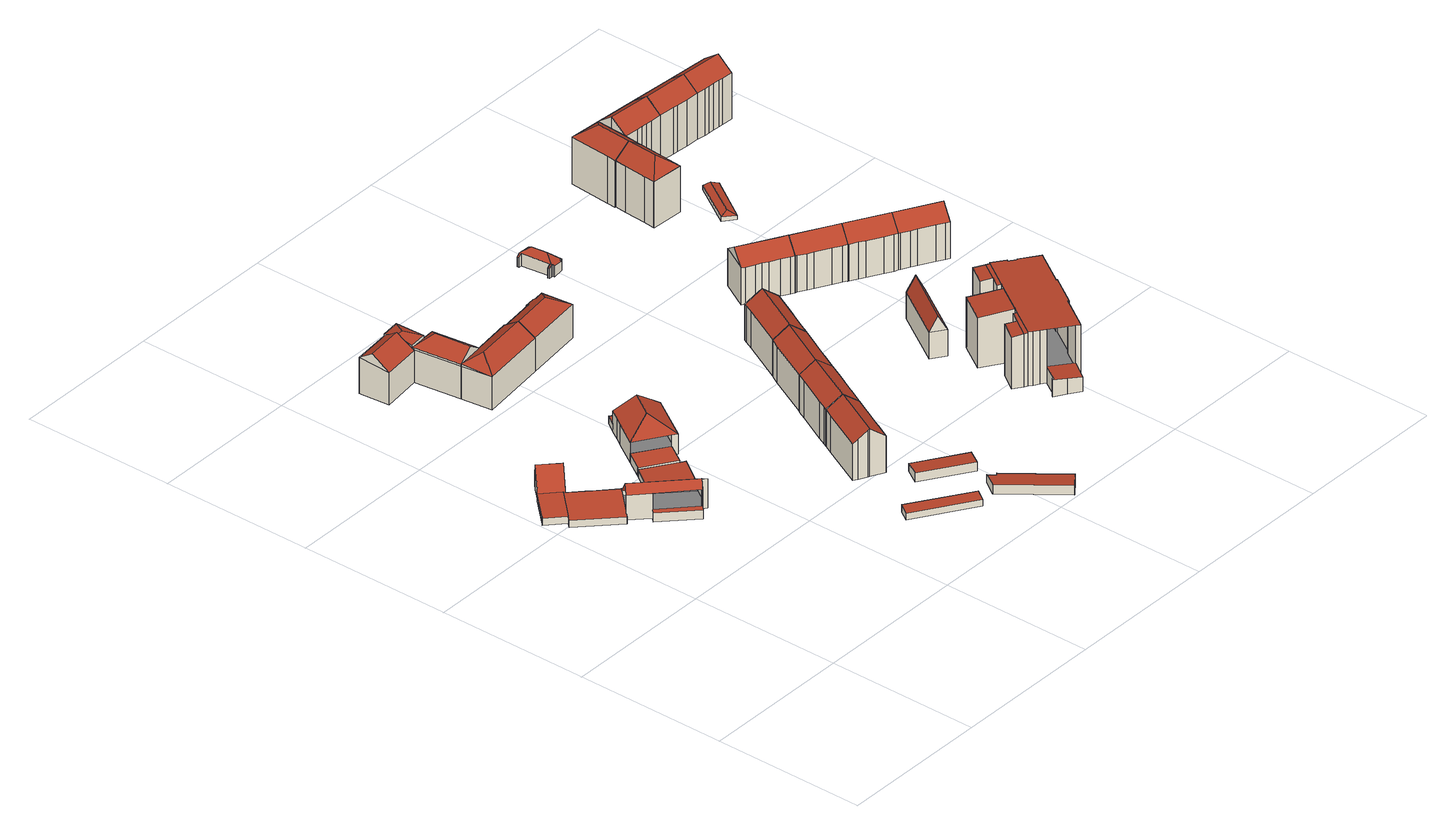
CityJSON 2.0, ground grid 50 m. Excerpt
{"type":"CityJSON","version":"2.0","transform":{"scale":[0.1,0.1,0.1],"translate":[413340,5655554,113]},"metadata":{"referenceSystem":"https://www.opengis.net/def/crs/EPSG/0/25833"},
"CityObjects":{
"building1":{"type":"Building","attributes":{"Gemeindeschluessel":14612000,"Geometrietyp2DReferenz":"3000","function":"31001_9998","roofType":"9999"},"children":["building1-1","building1-2","building1-3","building1-4","building1-5","building1-6","building1-7","building1-8","building1-9"]},
"building1-1":{"type":"BuildingPart","attributes":{"Dachtyp_tdc":"tdcPolyFlatRoof","Dachneigung":0,"QualitaetDacherkennung":81,"Geometrietyp2DReferenz":"3000","measuredHeight":2.31,"roofType":"1000"},"parents":["building1"],"geometry":[{"type":"MultiSurface","lod":"2","boundaries":[[[0,1,2,3,4]],[[5,6,1,0]],[[6,7,8,2,1]],[[9,5,0,4,10]],[[9,11,7,6,5]]],"semantics":{"surfaces":[{"type":"GroundSurface"},{"type":"WallSurface"},{"type":"RoofSurface"}],"values":[0,1,1,1,2]}}]},
"building1-2":{"type":"BuildingPart","attributes":{"Dachtyp_tdc":"tdcPolyFlatRoof","Dachneigung":2.59,"QualitaetDacherkennung":68,"Geometrietyp2DReferenz":"3000","measuredHeight":2.41,"roofType":"2100"},"parents":["building1"],"geometry":[{"type":"MultiSurface","lod":"2","boundaries":[[[12,13,14,15,16]],[[17,18,19,20]],[[18,21,22,19]],[[21,23,24,25,22]],[[23,21,18,17,13,12]],[[15,14,20,19,22,25]]],"semantics":{"surfaces":[{"type":"WallSurface"},{"type":"RoofSurface"},{"type":"GroundSurface"}],"values":[0,0,0,0,1,2]}}]},
"building1-3":{"type":"BuildingPart","attributes":{"Dachtyp_tdc":"tdcPolyFlatRoof","Dachneigung":0,"QualitaetDacherkennung":47,"Geometrietyp2DReferenz":"3000","measuredHeight":2.45,"roofType":"1000"},"parents":["building1"],"geometry":[{"type":"MultiSurface","lod":"2","boundaries":[[[26,27,28,29]],[[27,30,31,28]],[[30,32,33,31]],[[32,30,27,26,34]],[[29,28,31,33,35]]],"semantics":{"surfaces":[{"type":"WallSurface"},{"type":"RoofSurface"},{"type":"GroundSurface"}],"values":[0,0,0,1,2]}}]},
"building1-4":{"type":"BuildingPart","attributes":{"Dachtyp_tdc":"tdcFreeFormRoof","Dachneigung":43.57,"QualitaetDacherkennung":11,"Geometrietyp2DReferenz":"3000","measuredHeight":10.62,"roofType":"5000"},"parents":["building1"],"geometry":[{"type":"MultiSurface","lod":"2","boundaries":[[[36,16,15,37]],[[24,38,39,25]],[[38,40,41,39]],[[40,42,43,41]],[[42,44,45,46,43]],[[47,48,49,50,51,52]],[[42,40,38,24,16,36,53,54]],[[54,48,47,44,42]],[[50,55,37,15,25,39,41,43,46,51]]],"semantics":{"surfaces":[{"type":"WallSurface"},{"type":"RoofSurface"},{"type":"GroundSurface"}],"values":[0,0,0,0,0,0,1,1,2]}}]},
"building1-5":{"type":"BuildingPart","attributes":{"Dachtyp_tdc":"tdcPolyFlatRoof","Dachneigung":0,"QualitaetDacherkennung":0,"Geometrietyp2DReferenz":"3000","measuredHeight":3.08,"roofType":"9999"},"parents":["building1"],"geometry":[{"type":"MultiSurface","lod":"2","boundaries":[[[52,56,57,45]],[[45,57,58,46]],[[57,56,59,58]],[[56,52,51,59]],[[46,58,59,51]],[[46,51,52,45]]],"semantics":{"surfaces":[{"type":"RoofSurface"},{"type":"WallSurface"},{"type":"GroundSurface"},{"type":"ClosureSurface","isClosure":"1","QuelleClosure":"LoD1Solid"}],"values":[0,1,1,1,2,3]}}]},
"building1-6":{"type":"BuildingPart","attributes":{"Dachtyp_tdc":"tdcFreeFormRoof","Dachneigung":29.2,"QualitaetDacherkennung":8,"Geometrietyp2DReferenz":"3000","measuredHeight":10.74,"roofType":"5000"},"parents":["building1"],"geometry":[{"type":"MultiSurface","lod":"2","boundaries":[[[60,61,62,63]],[[61,64,65,62]],[[64,66,26,29,65]],[[67,68,69,33,32]],[[68,70,71,69]],[[70,72,73,74,71]],[[60,63,75]],[[70,68,67,76,77]],[[76,66,64,61,60,77]],[[60,72,70,77]],[[62,65,29,35,33,69,71,74,63]]],"semantics":{"surfaces":[{"type":"WallSurface"},{"type":"RoofSurface"},{"type":"GroundSurface"}],"values":[0,0,0,0,0,0,0,1,1,1,2]}}]},
"building1-7":{"type":"BuildingPart","attributes":{"Dachtyp_tdc":"tdcPolyFlatRoof","Dachneigung":0,"QualitaetDacherkennung":0,"Geometrietyp2DReferenz":"3000","measuredHeight":3.02,"roofType":"9999"},"parents":["building1"],"geometry":[{"type":"MultiSurface","lod":"2","boundaries":[[[78,79,80,73,75]],[[73,80,17,20,74]],[[13,17,80,79]],[[79,78,81,14,13]],[[78,75,63,81]],[[74,20,14,81,63]],[[13,14,20,17]],[[74,63,75,73]]],"semantics":{"surfaces":[{"type":"RoofSurface"},{"type":"WallSurface"},{"type":"GroundSurface"},{"type":"ClosureSurface","isClosure":"1","QuelleClosure":"LoD1Solid"}],"values":[0,1,1,1,1,2,3,3]}}]},
"building1-8":{"type":"BuildingPart","attributes":{"Dachtyp_tdc":"tdcGableRoof","Dachneigung":52.14,"QualitaetDacherkennung":8,"Geometrietyp2DReferenz":"3000","measuredHeight":8.28,"roofType":"3100"},"parents":["building1"],"geometry":[{"type":"MultiSurface","lod":"2","boundaries":[[[82,83,84,85]],[[83,86,87,84]],[[86,88,89,87]],[[88,90,91,89]],[[8,92,93,2]],[[92,94,95,93]],[[94,96,97,95]],[[96,98,99,97]],[[98,82,85,99]],[[94,92,8,100,90,88]],[[88,86,83,82,98,96,94]],[[85,84,87,89,91,3,2,93,95,97,99]]],"semantics":{"surfaces":[{"type":"WallSurface"},{"type":"RoofSurface"},{"type":"GroundSurface"}],"values":[0,0,0,0,0,0,0,0,0,1,1,2]}}]},
"building1-9":{"type":"BuildingPart","attributes":{"Dachtyp_tdc":"tdcPolyFlatRoof","Dachneigung":0,"QualitaetDacherkennung":53,"Geometrietyp2DReferenz":"3000","measuredHeight":2.27,"roofType":"1000"},"parents":["building1"],"geometry":[{"type":"MultiSurface","lod":"2","boundaries":[[[101,102,103,91,90]],[[102,104,105,103]],[[104,106,37,105]],[[106,36,37]],[[49,107,108,50]],[[107,109,110,108]],[[109,10,4,110]],[[109,107,49,111,53,106,104,102,101,112,10]],[[4,3,91,103,105,37,55,50,108,110]]],"semantics":{"surfaces":[{"type":"WallSurface"},{"type":"RoofSurface"},{"type":"GroundSurface"}],"values":[0,0,0,0,0,0,0,1,2]}}]},
"building2":{"type":"Building","attributes":{"Gemeindeschluessel":14612000,"Geometrietyp2DReferenz":"3000","function":"31001_9998","roofType":"9999"},"children":["building2-1","building2-2"]},
"building2-1":{"type":"BuildingPart","attributes":{"Dachtyp_tdc":"tdcGableRoof","Dachneigung":36.2,"QualitaetDacherkennung":57,"Geometrietyp2DReferenz":"3000","measuredHeight":14.97,"roofType":"3100"},"parents":["building2"],"geometry":[{"type":"MultiSurface","lod":"2","boundaries":[[[113,114,115,116]],[[114,117,118,115]],[[117,119,120,118]],[[117,114,121]],[[114,113,122,123,124,125,121]],[[119,117,121,125,126,127]],[[116,115,118,120,128]]],"semantics":{"surfaces":[{"type":"WallSurface"},{"type":"RoofSurface"},{"type":"GroundSurface"}],"values":[0,0,0,0,1,1,2]}}]},
"building2-2":{"type":"BuildingPart","attributes":{"Dachtyp_tdc":"tdcHipAndGableRoof","Dachneigung":20.05,"QualitaetDacherkennung":24,"Geometrietyp2DReferenz":"3000","measuredHeight":14.05,"roofType":"5000"},"parents":["building2"],"geometry":[{"type":"MultiSurface","lod":"2","boundaries":[[[129,130,131,120,119]],[[130,132,133,131]],[[132,134,122,135,128,133]],[[132,130,136]],[[130,129,126,137,136]],[[134,132,136,137,124]],[[120,131,133,128]]],"semantics":{"surfaces":[{"type":"WallSurface"},{"type":"RoofSurface"},{"type":"GroundSurface"}],"values":[0,0,0,1,1,1,2]}}]},
"building3":{"type":"Building","attributes":{"Dachtyp_tdc":"tdcPolyFlatRoof","Gemeindeschluessel":14612000,"Dachneigung":4.09,"QualitaetDacherkennung":66,"Geometrietyp2DReferenz":"3000","measuredHeight":2.45,"function":"31001_9998","roofType":"2100"},"geometry":[{"type":"Solid","lod":"2","boundaries":[[[[138,139,140,141]],[[139,142,143,140]],[[142,144,145,143]],[[144,138,141,145]],[[144,142,139,138]],[[141,140,143,145]]]],"semantics":{"surfaces":[{"type":"WallSurface"},{"type":"RoofSurface"},{"type":"GroundSurface"}],"values":[[0,0,0,0,1,2]]}}]},
"building4":{"type":"Building","attributes":{"Dachtyp_tdc":"tdcHipAndGableRoof","Gemeindeschluessel":14612000,"Dachneigung":36.07,"QualitaetDacherkennung":59,"Geometrietyp2DReferenz":"3000","measuredHeight":14.91,"function":"31001_9998","roofType":"5000"},"geometry":[{"type":"Solid","lod":"2","boundaries":[[[[146,147,148,149]],[[147,150,151,148]],[[150,152,153,151]],[[152,154,155,153]],[[154,156,157,155]],[[156,146,149,157]],[[156,158,159,160]],[[159,161,162,163,160]],[[164,156,160,163]],[[146,164,163,162,147]],[[156,164,146]],[[147,162,161,150]],[[150,161,159,152]],[[152,159,158,154]],[[154,158,156]],[[149,148,151,153,155,157]]]],"semantics":{"surfaces":[{"type":"WallSurface"},{"type":"RoofSurface"},{"type":"GroundSurface"}],"values":[[0,0,0,0,0,0,1,1,1,0,0,0,0,0,0,2]]}}]},
"building5":{"type":"Building","attributes":{"Dachtyp_tdc":"tdcHipAndGableRoof","Gemeindeschluessel":14612000,"Dachneigung":33.77,"QualitaetDacherkennung":58,"Geometrietyp2DReferenz":"3000","measuredHeight":14.88,"function":"31001_9998","roofType":"5000"},"geometry":[{"type":"Solid","lod":"2","boundaries":[[[[165,166,148,167]],[[166,164,149,148]],[[164,168,169,149]],[[168,170,171,169]],[[170,165,167,171]],[[172,165,173]],[[170,174,173,165]],[[174,175,176,172,173]],[[166,172,176,164]],[[164,176,175,168]],[[168,175,174,170]],[[165,172,166]],[[167,148,149,169,171]]]],"semantics":{"surfaces":[{"type":"WallSurface"},{"type":"RoofSurface"},{"type":"GroundSurface"}],"values":[[0,0,0,0,0,1,1,1,0,0,0,0,2]]}}]},
"building6":{"type":"Building","attributes":{"Dachtyp_tdc":"tdcGableRoof","Gemeindeschluessel":14612000,"Dachneigung":36.72,"QualitaetDacherkennung":78,"Geometrietyp2DReferenz":"3000","measuredHeight":16.15,"function":"31001_9998","roofType":"3100"},"geometry":[{"type":"Solid","lod":"2","boundaries":[[[[177,178,179,180]],[[178,181,182,179]],[[181,183,184,182]],[[183,185,186,184]],[[185,187,188,186]],[[187,189,190,188]],[[189,191,192,190]],[[191,193,194,192]],[[193,195,196,194]],[[195,197,198,196]],[[197,199,200,198]],[[199,201,202,200]],[[201,203,204,202]],[[203,205,206,204]],[[205,177,180,206]],[[201,199,197,195,193,191,189,187]],[[187,185,183,181,178,177,205,203,201]],[[180,179,182,184,186,188,190,192,194,196,198,200,202,204,206]]]],"semantics":{"surfaces":[{"type":"WallSurface"},{"type":"RoofSurface"},{"type":"GroundSurface"}],"values":[[0,0,0,0,0,0,0,0,0,0,0,0,0,0,0,1,1,2]]}}]},
"building7":{"type":"Building","attributes":{"Dachtyp_tdc":"tdcPolyFlatRoof","Gemeindeschluessel":14612000,"Dachneigung":3.21,"QualitaetDacherkennung":81,"Geometrietyp2DReferenz":"3000","measuredHeight":2.98,"function":"31001_2463","roofType":"2100"},"geometry":[{"type":"Solid","lod":"2","boundaries":[[[[207,208,209,210]],[[208,211,212,209]],[[211,213,214,212]],[[213,207,210,214]],[[213,211,208,207]],[[210,209,212,214]]]],"semantics":{"surfaces":[{"type":"WallSurface"},{"type":"RoofSurface"},{"type":"GroundSurface"}],"values":[[0,0,0,0,1,2]]}}]},
"building8":{"type":"Building","attributes":{"Dachtyp_tdc":"tdcPolyFlatRoof","Gemeindeschluessel":14612000,"Dachneigung":5,"QualitaetDacherkennung":88,"Geometrietyp2DReferenz":"3000","measuredHeight":3.19,"function":"31001_2463","roofType":"2100"},"geometry":[{"type":"Solid","lod":"2","boundaries":[[[[215,216,217,218]],[[216,219,220,217]],[[219,221,222,220]],[[221,223,224,222]],[[223,225,226,224]],[[225,215,218,226]],[[225,223,221,219,216,215]],[[218,217,220,222,224,226]]]],"semantics":{"surfaces":[{"type":"WallSurface"},{"type":"RoofSurface"},{"type":"GroundSurface"}],"values":[[0,0,0,0,0,0,1,2]]}}]},
"building9":{"type":"Building","attributes":{"Dachtyp_tdc":"tdcFreeFormRoof","Gemeindeschluessel":14612000,"Dachneigung":36.73,"QualitaetDacherkennung":89,"Geometrietyp2DReferenz":"3000","measuredHeight":16.19,"function":"31001_9998","roofType":"5000"},"geometry":[{"type":"Solid","lod":"2","boundaries":[[[[199,227,228,229]],[[227,230,231,228]],[[230,232,233,231]],[[232,234,235,233]],[[234,236,237,235]],[[236,238,239,237]],[[238,240,241,239]],[[240,242,243,241]],[[242,244,245,243]],[[244,246,247,245]],[[246,248,249,247]],[[248,203,250,249]],[[203,199,229,250]],[[242,240,238,251,201,203,248,246,244]],[[251,236,234,232,230,227,199,201]],[[238,236,251]],[[199,203,201]],[[229,228,231,233,235,237,239,241,243,245,247,249,250]]]],"semantics":{"surfaces":[{"type":"WallSurface"},{"type":"RoofSurface"},{"type":"GroundSurface"}],"values":[[0,0,0,0,0,0,0,0,0,0,0,0,0,1,1,0,0,2]]}}]},
"building10":{"type":"Building","attributes":{"Dachtyp_tdc":"tdcHipAndGableRoof","Gemeindeschluessel":14612000,"Dachneigung":33.31,"QualitaetDacherkennung":57,"Geometrietyp2DReferenz":"3000","measuredHeight":14.88,"function":"31001_9998","roofType":"5000"},"geometry":[{"type":"Solid","lod":"2","boundaries":[[[[252,253,254,169]],[[253,255,256,254]],[[255,257,258,256]],[[257,259,260,258]],[[259,261,262,260]],[[261,263,264,262]],[[263,265,171,264]],[[265,266,267,171]],[[266,252,169,267]],[[263,261,268]],[[261,259,257,255,253,252,266,268]],[[266,265,263,268]],[[169,254,256,258,260,262,264,171,267]]]],"semantics":{"surfaces":[{"type":"WallSurface"},{"type":"RoofSurface"},{"type":"GroundSurface"}],"values":[[0,0,0,0,0,0,0,0,0,1,1,1,2]]}}]},
"building11":{"type":"Building","attributes":{"Dachtyp_tdc":"tdcGableRoof","Gemeindeschluessel":14612000,"Dachneigung":36.68,"QualitaetDacherkennung":87,"Geometrietyp2DReferenz":"3000","measuredHeight":16.11,"function":"31001_9998","roofType":"3100"},"geometry":[{"type":"Solid","lod":"2","boundaries":[[[[269,270,271,272]],[[270,273,274,271]],[[273,275,276,274]],[[275,277,278,276]],[[277,251,279,278]],[[251,280,281,279]],[[280,282,283,281]],[[282,284,285,283]],[[284,286,287,285]],[[286,288,289,287]],[[288,290,291,289]],[[290,292,293,291]],[[292,269,272,293]],[[288,286,284,282,280,251]],[[251,277,275,273,270,269,292,290,288]],[[272,271,274,276,278,279,281,283,285,287,289,291,293]]]],"semantics":{"surfaces":[{"type":"WallSurface"},{"type":"RoofSurface"},{"type":"GroundSurface"}],"values":[[0,0,0,0,0,0,0,0,0,0,0,0,0,1,1,2]]}}]},
"building12":{"type":"Building","attributes":{"Dachtyp_tdc":"tdcGableRoof","Gemeindeschluessel":14612000,"Dachneigung":36.57,"QualitaetDacherkennung":84,"Geometrietyp2DReferenz":"3000","measuredHeight":16.11,"function":"31001_9998","roofType":"3100"},"geometry":[{"type":"Solid","lod":"2","boundaries":[[[[294,295,296,297]],[[295,298,299,296]],[[298,300,301,299]],[[300,290,291,301]],[[290,302,303,291]],[[302,286,287,303]],[[286,304,305,287]],[[304,306,307,305]],[[306,308,309,307]],[[308,310,311,309]],[[310,312,313,311]],[[312,314,315,313]],[[314,294,297,315]],[[310,308,306,304,286,302]],[[302,290,300,298,295,294,314,312,310]],[[297,296,299,301,291,303,287,305,307,309,311,313,315]]]],"semantics":{"surfaces":[{"type":"WallSurface"},{"type":"RoofSurface"},{"type":"GroundSurface"}],"values":[[0,0,0,0,0,0,0,0,0,0,0,0,0,1,1,2]]}}]},
"building13":{"type":"Building","attributes":{"Dachtyp_tdc":"tdcHipRoof","Gemeindeschluessel":14612000,"Dachneigung":44.98,"QualitaetDacherkennung":49,"Geometrietyp2DReferenz":"3000","measuredHeight":6.07,"function":"31001_9998","roofType":"3200"},"geometry":[{"type":"Solid","lod":"2","boundaries":[[[[316,317,318,319]],[[317,320,321,318]],[[320,322,323,321]],[[322,324,325,323]],[[324,326,327,325]],[[326,328,329,327]],[[328,330,331,329]],[[324,322,320,317,316,332,333]],[[334,335,336]],[[332,334,336,333]],[[335,337,338,339,330,328,326,324,333,336]],[[331,340,341,342,343,344,345,319,318,321,323,325,327,329]],[[330,339,340,331]],[[339,338,341,340]],[[338,337,342,341]],[[337,335,343,342]],[[335,334,344,343]],[[334,332,345,344]],[[332,316,319,345]]]],"semantics":{"surfaces":[{"type":"WallSurface"},{"type":"RoofSurface"},{"type":"GroundSurface"}],"values":[[0,0,0,0,0,0,0,1,1,1,1,2,0,0,0,0,0,0,0]]}}]},
"building14":{"type":"Building","attributes":{"Dachtyp_tdc":"tdcFreeFormRoof","Gemeindeschluessel":14612000,"Dachneigung":62.27,"QualitaetDacherkennung":3,"Geometrietyp2DReferenz":"3000","measuredHeight":14.07,"function":"31001_2463","roofType":"5000"},"geometry":[{"type":"Solid","lod":"2","boundaries":[[[[346,347,348,349]],[[347,350,351,348]],[[350,352,353,351]],[[352,346,349,353]],[[354,355,352,350]],[[354,350,347]],[[355,354,347,346]],[[355,346,352]],[[349,348,351,353]]]],"semantics":{"surfaces":[{"type":"WallSurface"},{"type":"RoofSurface"},{"type":"GroundSurface"}],"values":[[0,0,0,0,1,0,1,0,2]]}}]},
"building15":{"type":"Building","attributes":{"Dachtyp_tdc":"tdcFreeFormRoof","Gemeindeschluessel":14612000,"Dachneigung":36.86,"QualitaetDacherkennung":88,"Geometrietyp2DReferenz":"3000","measuredHeight":16.25,"function":"31001_9998","roofType":"5000"},"geometry":[{"type":"Solid","lod":"2","boundaries":[[[[356,357,358,359]],[[357,360,361,358]],[[360,362,363,361]],[[362,364,365,363]],[[364,366,367,365]],[[366,368,369,367]],[[368,370,371,369]],[[370,372,373,371]],[[372,374,375,373]],[[374,356,359,375]],[[376,360,357,377]],[[364,362,376,377,356,374,372,370,368,366]],[[357,356,377]],[[362,360,376]],[[359,358,361,363,365,367,369,371,373,375]]]],"semantics":{"surfaces":[{"type":"WallSurface"},{"type":"RoofSurface"},{"type":"GroundSurface"}],"values":[[0,0,0,0,0,0,0,0,0,0,1,1,0,0,2]]}}]},
"building16":{"type":"Building","attributes":{"Gemeindeschluessel":14612000,"Geometrietyp2DReferenz":"3000","function":"31001_9998","roofType":"9999"},"children":["building16-1","building16-2","building16-3","building16-4","building16-5","building16-6","building16-7"]},
"building16-1":{"type":"BuildingPart","attributes":{"Dachtyp_tdc":"tdcPolyFlatRoof","Dachneigung":6.18,"QualitaetDacherkennung":62,"Geometrietyp2DReferenz":"3000","measuredHeight":17.85,"roofType":"2100"},"parents":["building16"],"geometry":[{"type":"MultiSurface","lod":"2","boundaries":[[[378,379,380,381]],[[379,382,383,380]],[[384,385,386,387]],[[385,384,382,379,378]],[[381,380,383,387,386]]],"semantics":{"surfaces":[{"type":"WallSurface"},{"type":"RoofSurface"},{"type":"GroundSurface"}],"values":[0,0,0,1,2]}}]},
"building16-2":{"type":"BuildingPart","attributes":{"Dachtyp_tdc":"tdcPolyFlatRoof","Dachneigung":2.77,"QualitaetDacherkennung":71,"Geometrietyp2DReferenz":"3000","measuredHeight":18.3,"roofType":"2100"},"parents":["building16"],"geometry":[{"type":"MultiSurface","lod":"2","boundaries":[[[388,389,390]],[[388,391,392,389]],[[391,393,394,392]],[[393,395,396,397,394]],[[398,399,400,401,402]],[[399,403,400]],[[404,405,378,381,406,407]],[[408,409,410,386,385]],[[409,411,412,410]],[[411,413,414,412]],[[413,415,416,414]],[[415,417,418,416]],[[417,419,420,418]],[[419,421,422,420]],[[421,423,424,422]],[[423,425,426,424]],[[425,427,428,426]],[[427,429,430,428]],[[429,431,432,430]],[[431,433,432]],[[431,429,427,425,423,421,419,417,415,413,411,409,408,405,404,399,398,395,393,391,388]],[[389,392,394,397,401,400,406,381,386,410,412,414,416,418,420,422,424,426,428,430,432]]],"semantics":{"surfaces":[{"type":"WallSurface"},{"type":"RoofSurface"},{"type":"GroundSurface"}],"values":[0,0,0,0,0,0,0,0,0,0,0,0,0,0,0,0,0,0,0,0,1,2]}}]},
"building16-3":{"type":"BuildingPart","attributes":{"Dachtyp_tdc":"tdcPolyFlatRoof","Dachneigung":4.31,"QualitaetDacherkennung":83,"Geometrietyp2DReferenz":"3000","measuredHeight":17.79,"roofType":"2100"},"parents":["building16"],"geometry":[{"type":"MultiSurface","lod":"2","boundaries":[[[434,407,406,435]],[[403,436,437,400]],[[436,434,435,437]],[[436,403,407,434]],[[435,406,400,437]]],"semantics":{"surfaces":[{"type":"WallSurface"},{"type":"RoofSurface"},{"type":"GroundSurface"}],"values":[0,0,0,1,2]}}]},
"building16-4":{"type":"BuildingPart","attributes":{"Dachtyp_tdc":"tdcPolyFlatRoof","Dachneigung":3.85,"QualitaetDacherkennung":74,"Geometrietyp2DReferenz":"3000","measuredHeight":17.74,"roofType":"2100"},"parents":["building16"],"geometry":[{"type":"MultiSurface","lod":"2","boundaries":[[[438,439,383,382]],[[438,440,441,439]],[[440,384,387,441]],[[384,440,438,382]],[[383,439,441,387]]],"semantics":{"surfaces":[{"type":"WallSurface"},{"type":"RoofSurface"},{"type":"GroundSurface"}],"values":[0,0,0,1,2]}}]},
"building16-5":{"type":"BuildingPart","attributes":{"Dachtyp_tdc":"tdcPolyFlatRoof","Dachneigung":3.48,"QualitaetDacherkennung":54,"Geometrietyp2DReferenz":"3000","measuredHeight":17.87,"roofType":"2100"},"parents":["building16"],"geometry":[{"type":"MultiSurface","lod":"2","boundaries":[[[396,442,443,397]],[[444,445,446,447]],[[444,402,401,445]],[[402,444,447,442,396]],[[397,443,446,445,401]]],"semantics":{"surfaces":[{"type":"WallSurface"},{"type":"RoofSurface"},{"type":"GroundSurface"}],"values":[0,0,0,1,2]}}]},
"building16-6":{"type":"BuildingPart","attributes":{"Dachtyp_tdc":"tdcPolyFlatRoof","Dachneigung":4.2,"QualitaetDacherkennung":52,"Geometrietyp2DReferenz":"3000","measuredHeight":5.62,"roofType":"2100"},"parents":["building16"],"geometry":[{"type":"MultiSurface","lod":"2","boundaries":[[[433,448,449,432]],[[448,450,451,449]],[[450,452,453,451]],[[452,454,455,453]],[[454,456,457,455]],[[456,390,389,457]],[[390,456,454,452,450,448,433]],[[432,449,451,453,455,457,389]]],"semantics":{"surfaces":[{"type":"WallSurface"},{"type":"RoofSurface"},{"type":"GroundSurface"}],"values":[0,0,0,0,0,0,1,2]}}]},
"building16-7":{"type":"BuildingPart","attributes":{"Dachtyp_tdc":"tdcPolyFlatRoof","Dachneigung":4.22,"QualitaetDacherkennung":49,"Geometrietyp2DReferenz":"3000","measuredHeight":17.77,"roofType":"2100"},"parents":["building16"],"geometry":[{"type":"MultiSurface","lod":"2","boundaries":[[[458,447,446,459]],[[442,460,461,443]],[[460,458,459,461]],[[460,442,447,458]],[[459,446,443,461]]],"semantics":{"surfaces":[{"type":"WallSurface"},{"type":"RoofSurface"},{"type":"GroundSurface"}],"values":[0,0,0,1,2]}}]},
"building17":{"type":"Building","attributes":{"Dachtyp_tdc":"tdcFreeFormRoof","Gemeindeschluessel":14612000,"Dachneigung":36.94,"QualitaetDacherkennung":86,"Geometrietyp2DReferenz":"3000","measuredHeight":16.22,"function":"31001_9998","roofType":"5000"},"geometry":[{"type":"Solid","lod":"2","boundaries":[[[[462,360,463,464]],[[360,465,466,463]],[[465,467,468,466]],[[467,469,470,468]],[[469,471,472,470]],[[471,473,474,472]],[[473,475,476,474]],[[475,477,478,476]],[[477,462,464,478]],[[479,465,360,480]],[[469,467,479,480,462,477,475,473,471]],[[467,465,479]],[[360,462,480]],[[464,463,466,468,470,472,474,476,478]]]],"semantics":{"surfaces":[{"type":"WallSurface"},{"type":"RoofSurface"},{"type":"GroundSurface"}],"values":[[0,0,0,0,0,0,0,0,0,1,1,0,0,2]]}}]},
"building18":{"type":"Building","attributes":{"Dachtyp_tdc":"tdcFreeFormRoof","Gemeindeschluessel":14612000,"Dachneigung":36.59,"QualitaetDacherkennung":86,"Geometrietyp2DReferenz":"3000","measuredHeight":16.25,"function":"31001_9998","roofType":"5000"},"geometry":[{"type":"Solid","lod":"2","boundaries":[[[[481,482,483,484]],[[482,485,486,483]],[[485,467,487,486]],[[467,465,488,487]],[[465,489,490,488]],[[489,491,492,490]],[[491,493,494,492]],[[493,495,496,494]],[[495,481,484,496]],[[497,489,465,498]],[[493,491,497,498,467,485,482,481,495]],[[465,467,498]],[[491,489,497]],[[484,483,486,487,488,490,492,494,496]]]],"semantics":{"surfaces":[{"type":"WallSurface"},{"type":"RoofSurface"},{"type":"GroundSurface"}],"values":[[0,0,0,0,0,0,0,0,0,1,1,0,0,2]]}}]},
"building19":{"type":"Building","attributes":{"Dachtyp_tdc":"tdcFreeFormRoof","Gemeindeschluessel":14612000,"Dachneigung":37.02,"QualitaetDacherkennung":89,"Geometrietyp2DReferenz":"3000","measuredHeight":19.65,"function":"31001_9998","roofType":"5000"},"geometry":[{"type":"Solid","lod":"2","boundaries":[[[[499,500,501,502]],[[500,503,504,501]],[[503,505,506,504]],[[505,507,508,506]],[[507,509,510,508]],[[509,511,512,510]],[[511,513,514,512]],[[513,499,502,514]],[[515,516,517,513]],[[518,519,516,515]],[[519,507,520,503,500,499,517,516]],[[503,520,505]],[[505,520,507]],[[507,519,518,509]],[[509,518,515,511]],[[511,515,513]],[[513,517,499]],[[502,501,504,506,508,510,512,514]]]],"semantics":{"surfaces":[{"type":"WallSurface"},{"type":"RoofSurface"},{"type":"GroundSurface"}],"values":[[0,0,0,0,0,0,0,0,1,1,1,0,0,0,0,0,0,2]]}}]},
"building20":{"type":"Building","attributes":{"Dachtyp_tdc":"tdcFreeFormRoof","Gemeindeschluessel":14612000,"Dachneigung":36.75,"QualitaetDacherkennung":66,"Geometrietyp2DReferenz":"3000","measuredHeight":19.79,"function":"31001_9998","roofType":"5000"},"geometry":[{"type":"Solid","lod":"2","boundaries":[[[[521,522,523,524]],[[522,525,526,523]],[[525,527,528,526]],[[527,529,530,528]],[[529,531,532,530]],[[531,518,533,532]],[[518,521,524,533]],[[527,534,535]],[[519,535,534,525,522,521]],[[531,529,527,535,519,518]],[[527,525,534]],[[521,518,519]],[[524,523,526,528,530,532,533]]]],"semantics":{"surfaces":[{"type":"WallSurface"},{"type":"RoofSurface"},{"type":"GroundSurface"}],"values":[[0,0,0,0,0,0,0,1,1,1,0,0,2]]}}]},
"building21":{"type":"Building","attributes":{"Dachtyp_tdc":"tdcGableRoof","Gemeindeschluessel":14612000,"Dachneigung":36.65,"QualitaetDacherkennung":81,"Geometrietyp2DReferenz":"3000","measuredHeight":16.19,"function":"31001_9998","roofType":"3100"},"geometry":[{"type":"Solid","lod":"2","boundaries":[[[[536,537,538,539]],[[537,540,541,538]],[[540,542,543,541]],[[542,491,544,543]],[[491,497,545,544]],[[497,489,546,545]],[[489,547,548,546]],[[547,549,550,548]],[[549,551,552,550]],[[551,553,554,552]],[[553,555,556,554]],[[555,557,558,556]],[[557,536,539,558]],[[553,551,549,547,489,497]],[[497,491,542,540,537,536,557,555,553]],[[539,538,541,543,544,545,546,548,550,552,554,556,558]]]],"semantics":{"surfaces":[{"type":"WallSurface"},{"type":"RoofSurface"},{"type":"GroundSurface"}],"values":[[0,0,0,0,0,0,0,0,0,0,0,0,0,1,1,2]]}}]},
"building22":{"type":"Building","attributes":{"Dachtyp_tdc":"tdcFreeFormRoof","Gemeindeschluessel":14612000,"Dachneigung":18.38,"QualitaetDacherkennung":28,"Geometrietyp2DReferenz":"3000","measuredHeight":2.17,"function":"31001_2463","roofType":"5000"},"geometry":[{"type":"Solid","lod":"2","boundaries":[[[[559,560,561,562]],[[560,563,564,561]],[[563,565,566,564]],[[565,559,562,566]],[[567,568,565,563]],[[567,563,560]],[[568,567,560,559]],[[568,559,565]],[[562,561,564,566]]]],"semantics":{"surfaces":[{"type":"WallSurface"},{"type":"RoofSurface"},{"type":"GroundSurface"}],"values":[[0,0,0,0,1,1,1,0,2]]}}]},
"building23":{"type":"Building","attributes":{"Dachtyp_tdc":"tdcGableRoof","Gemeindeschluessel":14612000,"Dachneigung":36.97,"QualitaetDacherkennung":66,"Geometrietyp2DReferenz":"3000","measuredHeight":19.69,"function":"31001_9998","roofType":"3100"},"geometry":[{"type":"Solid","lod":"2","boundaries":[[[[569,570,571,572]],[[570,573,574,571]],[[573,575,576,574]],[[575,577,578,576]],[[577,579,580,578]],[[579,581,582,580]],[[581,583,584,582]],[[583,527,585,584]],[[527,586,587,585]],[[586,569,572,587]],[[583,581,579,577,575,573,570,569]],[[569,586,527,583]],[[572,571,574,576,578,580,582,584,585,587]]]],"semantics":{"surfaces":[{"type":"WallSurface"},{"type":"RoofSurface"},{"type":"GroundSurface"}],"values":[[0,0,0,0,0,0,0,0,0,0,1,1,2]]}}]},
"building24":{"type":"Building","attributes":{"Dachtyp_tdc":"tdcFreeFormRoof","Gemeindeschluessel":14612000,"Dachneigung":37.12,"QualitaetDacherkennung":69,"Geometrietyp2DReferenz":"3000","measuredHeight":19.68,"function":"31001_9998","roofType":"5000"},"geometry":[{"type":"Solid","lod":"2","boundaries":[[[[570,586,588,589]],[[586,590,591,588]],[[590,592,593,591]],[[592,594,595,593]],[[594,596,597,595]],[[596,598,599,597]],[[598,570,589,599]],[[600,590,586,601]],[[594,592,600,601,570,598,596]],[[586,570,601]],[[592,590,600]],[[589,588,591,593,595,597,599]]]],"semantics":{"surfaces":[{"type":"WallSurface"},{"type":"RoofSurface"},{"type":"GroundSurface"}],"values":[[0,0,0,0,0,0,0,1,1,0,0,2]]}}]},
"building25":{"type":"Building","attributes":{"Dachtyp_tdc":"tdcGableRoof","Gemeindeschluessel":14612000,"Dachneigung":37.15,"QualitaetDacherkennung":75,"Geometrietyp2DReferenz":"3000","measuredHeight":19.63,"function":"31001_9998","roofType":"3100"},"geometry":[{"type":"Solid","lod":"2","boundaries":[[[[602,603,604,605]],[[603,606,607,604]],[[606,608,609,607]],[[608,592,593,609]],[[592,600,610,593]],[[600,590,591,610]],[[590,611,612,591]],[[611,613,614,612]],[[613,615,616,614]],[[615,617,618,616]],[[617,602,605,618]],[[613,611,590,600]],[[600,592,608,606,603,602,617,615,613]],[[605,604,607,609,593,610,591,612,614,616,618]]]],"semantics":{"surfaces":[{"type":"WallSurface"},{"type":"RoofSurface"},{"type":"GroundSurface"}],"values":[[0,0,0,0,0,0,0,0,0,0,0,1,1,2]]}}]}
},
"vertices":[
[7,1060,10],[12,1063,10],[92,1147,10],[144,1097,10],[60,1009,10],[7,1060,34],[12,1063,34],[92,1147,34],[92,1147,20],[60,1009,34],[60,1009,33],[144,1097,34],
[314,932,31],[362,1005,35],[362,1005,10],[314,932,10],[314,932,26],[464,939,35],[480,929,35],[480,929,10],[464,939,10],[437,864,31],[437,864,10],[417,832,29],[417,832,26],[417,832,10],
[491,1203,35],[513,1237,35],[513,1237,10],[491,1203,10],[615,1171,35],[615,1171,10],[593,1138,35],[593,1138,10],[550,1165,35],[550,1165,10],
[262,983,26],[262,983,10],[368,758,109],[368,758,10],[353,768,112],[353,768,10],[350,764,117],[350,764,10],[332,747,96],[332,747,41],[332,747,10],[230,844,95],[177,895,94],[177,895,33],[177,895,10],[230,844,10],[230,844,41],[256,977,33],[195,914,117],[195,914,10],
[218,831,41],[318,733,41],[318,733,10],[218,831,10],
[403,1067,79],[453,1145,79],[453,1145,10],[403,1067,10],[470,1170,79],[470,1170,10],[491,1203,79],[593,1138,89],[608,1128,79],[608,1128,10],[520,991,79],[520,991,10],[504,1001,79],[504,1001,41],[504,1001,10],[403,1067,41],[550,1165,118],[499,1088,118],
[368,1013,41],[362,1005,41],[464,939,41],[368,1013,10],
[151,1200,50],[138,1186,87],[138,1186,10],[151,1200,10],[191,1135,87],[191,1135,10],[189,1133,93],[189,1133,10],[149,1092,20],[149,1092,10],[94,1148,22],[94,1148,10],[132,1188,93],[132,1188,10],[135,1191,85],[135,1191,10],[148,1203,50],[148,1203,10],[144,1097,20],
[149,1092,33],[188,1054,33],[188,1054,10],[212,1031,33],[212,1031,10],[262,983,33],[164,882,33],[164,882,10],[48,996,33],[48,996,10],[195,914,33],[144,1097,33],
[319,1780,122],[190,1765,122],[190,1765,14],[319,1780,14],[179,1864,136],[179,1864,14],[306,1879,136],[306,1879,14],[184,1822,164],[318,1787,127],[316,1802,138],[314,1814,147],[311,1837,164],[308,1862,147],[307,1870,142],[318,1787,14],
[306,1879,142],[368,1886,142],[368,1886,14],[378,1795,137],[378,1795,14],[318,1787,137],[318,1787,123],[335,1838,155],[312,1836,155],
[672,290,35],[695,325,38],[695,325,13],[672,290,13],[883,203,38],[883,203,13],[861,168,35],[861,168,13],
[441,1640,125],[339,1627,125],[339,1627,15],[441,1640,15],[319,1780,125],[319,1780,15],[318,1787,125],[318,1787,15],[378,1795,125],[378,1795,15],[421,1800,125],[421,1800,15],[378,1795,128],[318,1787,131],[373,1750,165],[319,1780,131],[339,1627,132],[388,1633,165],[441,1640,126],
[352,1526,127],[339,1627,126],[352,1526,15],[563,1656,126],[563,1656,15],[576,1554,126],[576,1554,15],[339,1627,134],[391,1588,164],[569,1610,164],[563,1656,134],[441,1640,134],
[860,568,137],[852,552,137],[852,552,14],[860,568,14],[849,547,137],[849,547,14],[836,520,138],[836,520,14],[815,481,138],[815,481,14],[771,504,175],[771,504,14],[767,506,172],[767,506,14],[740,519,150],[740,519,14],[725,528,137],[725,528,14],[793,664,136],[793,664,14],[808,691,137],[808,691,14],[810,695,137],[810,695,14],[856,672,175],[856,672,14],[901,649,138],[901,649,14],[876,599,138],[876,599,14],
[1017,339,39],[986,292,42],[986,292,12],[1017,339,12],[833,391,42],[833,391,12],[863,439,39],[863,439,12],
[925,186,44],[958,235,39],[958,235,12],[925,186,12],[975,212,39],[975,212,12],[983,219,38],[983,219,12],[1119,47,38],[1119,47,12],[1068,7,44],[1068,7,12],
[815,705,137],[815,705,13],[810,695,13],[828,732,137],[828,732,13],[879,831,136],[879,831,13],[893,858,137],[893,858,13],[895,862,137],[895,862,13],[986,816,138],[986,816,13],[962,767,138],[962,767,13],[948,741,138],[948,741,13],[938,721,138],[938,721,13],[934,714,138],[934,714,13],[921,687,138],[921,687,13],[901,649,13],[941,839,175],
[563,1656,130],[690,1672,130],[690,1672,15],[689,1680,124],[689,1680,15],[724,1685,124],[724,1685,15],[725,1676,130],[725,1676,15],[756,1680,130],[756,1680,15],[770,1579,128],[770,1579,15],[576,1554,128],[569,1608,164],[569,1608,15],[707,1626,164],
[1031,903,137],[1025,891,137],[1025,891,14],[1031,903,14],[1019,881,137],[1019,881,14],[1006,854,137],[1006,854,14],[986,816,137],[986,816,14],[941,839,14],[895,862,136],[895,862,14],[964,998,136],[964,998,14],[978,1025,136],[978,1025,14],[981,1029,136],[981,1029,14],[1027,1006,175],[1027,1006,14],[1072,982,137],[1072,982,14],[1048,936,137],[1048,936,14],
[1117,1071,137],[1111,1058,137],[1111,1058,14],[1117,1071,14],[1105,1048,137],[1105,1048,14],[1091,1021,137],[1091,1021,14],[1027,1005,175],[1027,1005,14],[1050,1164,136],[1050,1164,14],[1063,1191,136],[1063,1191,14],[1069,1202,136],[1069,1202,14],[1115,1178,175],[1115,1178,14],[1160,1155,137],[1160,1155,14],[1133,1102,137],[1133,1102,14],
[1013,1826,43],[1014,1820,39],[1014,1820,9],[1013,1826,9],[977,1816,45],[977,1816,9],[976,1821,49],[976,1821,9],[971,1821,50],[971,1821,9],[962,1820,41],[962,1820,9],[961,1827,41],[961,1827,9],[971,1828,50],[971,1828,9],[1020,1826,42],[989,1853,69],[1007,1935,42],[959,1929,50],[983,1903,69],[950,1928,41],[950,1921,41],[960,1922,50],[960,1922,9],[950,1921,9],[950,1928,9],[959,1929,9],[1007,1935,9],[1020,1826,9],
[1327,747,102],[1441,924,102],[1441,924,12],[1327,747,12],[1486,894,102],[1486,894,12],[1372,718,102],[1372,718,12],[1464,909,153],[1349,733,153],
[1201,1325,135],[1251,1414,135],[1251,1414,10],[1201,1325,10],[1392,1335,135],[1392,1335,10],[1342,1246,135],[1342,1246,10],[1331,1253,135],[1331,1253,10],[1305,1267,135],[1305,1267,10],[1275,1284,134],[1275,1284,10],[1257,1294,135],[1257,1294,10],[1239,1304,135],[1239,1304,10],[1212,1318,134],[1212,1318,10],[1367,1291,173],[1226,1370,173],
[1539,662,190],[1530,668,189],[1530,668,11],[1539,662,11],[1550,699,189],[1550,699,11],[1588,758,189],[1598,752,190],[1598,752,11],[1588,758,11],
[1447,420,192],[1447,420,11],[1447,420,67],[1430,431,193],[1430,431,11],[1413,442,194],[1413,442,11],[1402,450,194],[1402,450,190],[1402,450,11],[1460,540,194],[1470,556,194],[1470,556,11],[1460,540,11],[1460,540,190],[1470,556,189],[1529,646,194],[1539,662,194],[1529,646,11],[1529,646,189],[1598,752,194],[1642,724,192],[1642,724,11],[1639,720,192],[1639,720,11],[1663,705,190],[1663,705,11],[1665,708,190],[1665,708,11],[1727,668,187],[1727,668,11],[1658,561,187],[1658,561,11],[1661,559,187],[1661,559,11],[1601,467,187],[1601,467,11],[1597,469,187],[1597,469,11],[1532,368,187],[1532,368,11],[1530,366,187],[1530,366,11],[1518,374,188],[1518,374,11],[1518,374,61],
[1439,705,181],[1439,705,11],[1380,615,181],[1380,615,11],
[1518,720,186],[1518,720,11],[1557,779,186],[1557,779,11],
[1392,456,189],[1392,456,11],[1451,546,189],[1451,546,11],[1430,514,11],[1430,514,189],
[1478,315,61],[1478,315,11],[1441,339,64],[1441,339,11],[1404,363,68],[1404,363,11],[1408,369,68],[1408,369,11],[1412,366,67],[1412,366,11],
[1399,534,186],[1399,534,11],[1361,476,186],[1361,476,11],
[1342,1246,134],[1392,1335,11],[1342,1246,11],[1531,1258,135],[1531,1258,11],[1481,1169,134],[1481,1169,11],[1467,1177,134],[1467,1177,11],[1440,1192,134],[1440,1192,11],[1392,1218,134],[1392,1218,11],[1374,1228,134],[1374,1228,11],[1349,1243,135],[1349,1243,11],[1506,1213,173],[1368,1291,173],
[1527,1143,134],[1510,1153,134],[1510,1153,10],[1527,1143,10],[1484,1167,134],[1484,1167,10],[1481,1169,10],[1531,1258,10],[1663,1184,135],[1663,1184,10],[1613,1095,134],[1613,1095,10],[1601,1101,134],[1601,1101,10],[1575,1116,134],[1575,1116,10],[1638,1140,173],[1506,1214,173],
[1340,1758,166],[1343,1792,165],[1343,1792,10],[1340,1758,10],[1348,1865,165],[1348,1865,10],[1351,1901,165],[1351,1901,10],[1351,1904,165],[1351,1904,10],[1457,1896,165],[1457,1896,10],[1446,1747,165],[1446,1747,10],[1340,1755,165],[1340,1755,10],[1446,1747,167],[1398,1799,206],[1340,1755,166],[1457,1896,167],[1405,1900,206],[1351,1901,166],
[1351,1904,166],[1353,1933,166],[1353,1933,8],[1351,1904,8],[1363,2071,166],[1363,2071,8],[1469,2063,167],[1469,2063,8],[1462,1959,167],[1462,1959,8],[1459,1926,167],[1459,1926,8],[1457,1896,8],[1364,2071,166],[1413,2015,206],
[1711,1040,135],[1663,1067,135],[1663,1067,11],[1711,1040,11],[1645,1077,134],[1645,1077,11],[1619,1092,135],[1619,1092,11],[1613,1095,11],[1638,1140,11],[1663,1184,11],[1701,1163,135],[1701,1163,11],[1718,1153,134],[1718,1153,11],[1798,1108,135],[1798,1108,11],[1774,1064,173],[1774,1064,11],[1748,1019,135],[1748,1019,11],[1737,1026,135],[1737,1026,11],
[1612,1744,23],[1521,1603,23],[1521,1603,9],[1612,1744,9],[1485,1632,23],[1485,1632,9],[1573,1771,23],[1573,1771,9],[1516,1637,31],[1592,1757,31],
[1607,2002,206],[1603,1949,166],[1603,1949,9],[1607,2002,9],[1567,1951,166],[1567,1951,9],[1547,1953,166],[1547,1953,9],[1530,1954,166],[1530,1954,9],[1510,1955,166],[1510,1955,9],[1462,1959,166],[1462,1959,9],[1466,2012,206],[1466,2012,9],[1469,2063,9],[1611,2053,167],[1611,2053,9],
[1611,2053,10],[1603,1949,10],[1759,2043,167],[1759,2043,10],[1752,1939,167],[1752,1939,10],[1711,1941,166],[1711,1941,10],[1673,1944,166],[1673,1944,10],[1656,1945,167],[1656,1945,10],[1756,1991,206],[1607,2001,206],
[1839,1932,167],[1818,1934,167],[1818,1934,10],[1839,1932,10],[1800,1935,167],[1800,1935,10],[1783,1936,167],[1783,1936,10],[1756,1991,10],[1899,2033,167],[1899,2033,10],[1896,1981,206],[1896,1981,10],[1892,1929,167],[1892,1929,10],[1855,1931,167],[1855,1931,10]
]}
